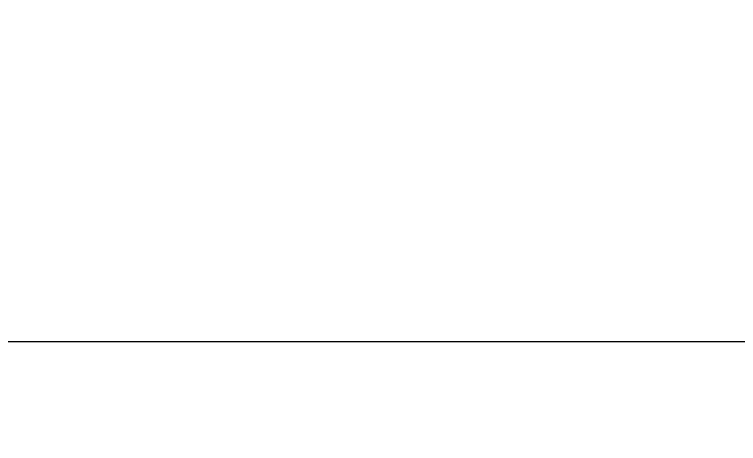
# Model space of a CAD drawing. Header units: millimetres. Extents: x -1 to 991, y -989 to 51.
# Drawn here: x 201.32 to 215.63, y -750.02 to -741.53 of the extents above; entities that cross this region are included whole.
import ezdxf

# ---------------------------------------------------------------- set-up
doc = ezdxf.new("R2010")
doc.units = ezdxf.units.MM
doc.layers.add('IQ_200_3D', color=1, linetype='Continuous')
doc.layers.add('IQ_204_2D', color=7, linetype='Continuous')

msp = doc.modelspace()

# ---------------------------------------------------------------- linework, layer by layer
at = {"layer": 'IQ_204_2D'}
msp.add_line((50, -748), (940, -748), dxfattribs=at)

# ---------------------------------------------------------------- meshes
at = {"layer": 'IQ_200_3D', "lineweight": 9}
mesh = msp.add_polyface(dxfattribs=at)
corners = [(950, -120, 875), (40, -120, 875), (40, -758, 875), (950, -758, 875)]
mesh.append_faces([[corners[k] for k in face] for face in [(0, 1, 2, 3)]])
mesh = msp.add_polyface(dxfattribs=at)
corners = [(40, -758, 800), (40, -120, 800), (950, -120, 800), (950, -758, 800)]
mesh.append_faces([[corners[k] for k in face] for face in [(0, 1, 2, 3)]])
mesh = msp.add_polyface(dxfattribs=at)
corners = [(940, -120, 1527), (50, -120, 1527), (50, -748, 1527), (940, -748, 1527)]
mesh.append_faces([[corners[k] for k in face] for face in [(0, 1, 2, 3)]])
mesh = msp.add_polyface(dxfattribs=at)
corners = [(50, -748, 875), (50, -120, 875), (940, -120, 875), (940, -748, 875)]
mesh.append_faces([[corners[k] for k in face] for face in [(0, 1, 2, 3)]])
mesh = msp.add_polyface(dxfattribs=at)
corners = [(940, -120, 1567), (50, -120, 1567), (50, -748, 1567), (940, -748, 1567)]
mesh.append_faces([[corners[k] for k in face] for face in [(0, 1, 2, 3)]])
mesh = msp.add_polyface(dxfattribs=at)
corners = [(50, -748, 1527), (50, -120, 1527), (940, -120, 1527), (940, -748, 1527)]
mesh.append_faces([[corners[k] for k in face] for face in [(0, 1, 2, 3)]])
mesh = msp.add_polyface(dxfattribs=at)
corners = [(833, -658, 800), (157, -658, 800), (157, -758, 800), (833, -758, 800)]
mesh.append_faces([[corners[k] for k in face] for face in [(0, 1, 2, 3)]])
mesh = msp.add_polyface(dxfattribs=at)
corners = [(157, -758, 220), (157, -658, 220), (833, -658, 220), (833, -758, 220)]
mesh.append_faces([[corners[k] for k in face] for face in [(0, 1, 2, 3)]])
mesh = msp.add_polyface(dxfattribs=at)
corners = [(50, -748, 1527), (50, -748, 875), (940, -748, 875), (940, -748, 1527)]
mesh.append_faces([[corners[k] for k in face] for face in [(0, 1, 2, 3)]])
mesh = msp.add_polyface(dxfattribs=at)
corners = [(50, -748, 1567), (50, -748, 1527), (940, -748, 1527), (940, -748, 1567)]
mesh.append_faces([[corners[k] for k in face] for face in [(0, 1, 2, 3)]])

doc.saveas('drawing.dxf')
